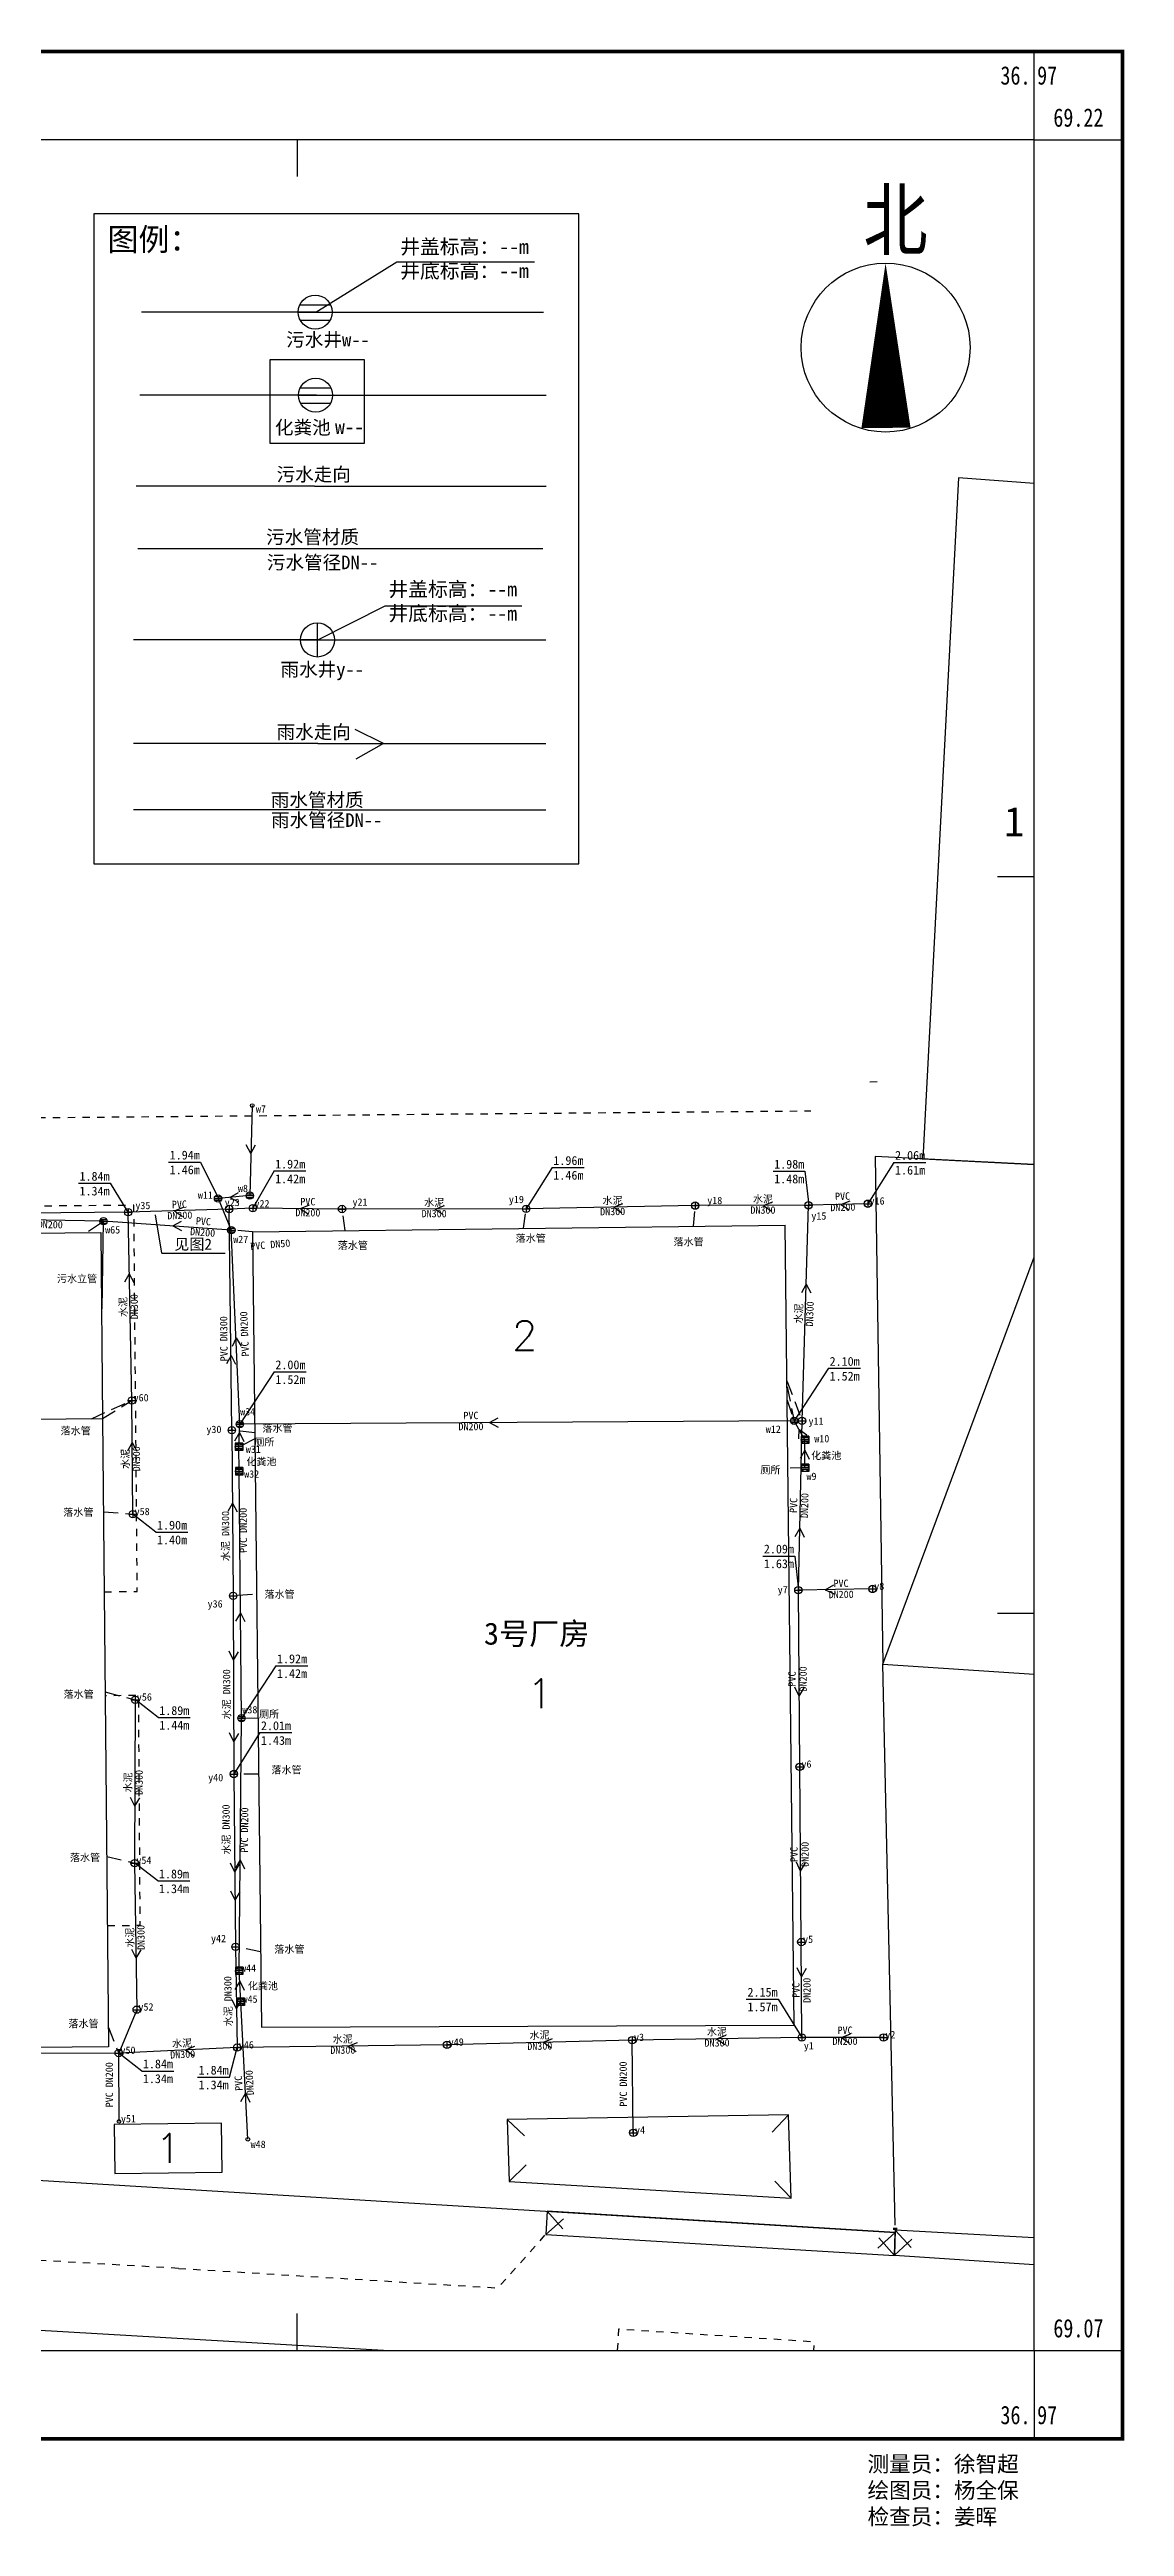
# Model space of a CAD drawing. Extents: x 36763 to 36978, y 69057 to 69240.
# Drawn here: x 36905.2 to 36978.2, y 69060.6 to 69228.7 of the extents above; entities that cross this region are included whole.
import ezdxf
from ezdxf.enums import TextEntityAlignment as Align

# ---------------------------------------------------------------- set-up
doc = ezdxf.new("R2010")
doc.units = 0
doc.header["$LTSCALE"] = 0.5
for name, pattern in [('211002', [0]), ('212002', [0]), ('213002', [0]), ('215002', [0]), ('243012', [0]), ('444022', [2, 1, -1]), ('A50404', [0]), ('B10012', [0]), ('X5', [3, 2, -1])]:
    doc.linetypes.add(name, pattern=pattern)
doc.layers.get('0').update_dxf_attribs({"linetype": 'CONTINUOUS'})
for name, color, linetype in [('TK', 7, 'CONTINUOUS'), ('WS', 1, 'CONTINUOUS'), ('WSZDH', 246, 'CONTINUOUS'), ('WSZJ', 6, 'CONTINUOUS'), ('YS', 5, 'CONTINUOUS'), ('YSZDH', 160, 'CONTINUOUS'), ('YSZJ', 180, 'CONTINUOUS'), ('ZJ', 7, 'CONTINUOUS'), ('底图', 8, 'CONTINUOUS')]:
    doc.layers.add(name, color=color, linetype=linetype)
doc.styles.add('dx', font='txt.shx', dxfattribs={"bigfont": 'dx.shx'})
doc.styles.add('HZ', font='', dxfattribs={"width": 0.8, "bigfont": 'hztxt.shx'})
doc.styles.add('宋体', font='')
doc.styles.get('HZ').set_extended_font_data('SimSun')
doc.styles.get('宋体').set_extended_font_data('SimSun')
doc.linetypes.add('243022', pattern='A,9.4,[169,szch.SHX,S=1,R=0,X=0,Y=0.15],0.6', length=10)

# ---------------------------------------------------------------- blocks, each defined once
blk = doc.blocks.new('雨水井')
for points in [[(-0.5, 0), (0.5, 0)], [(0, 0.5), (0, -0.5)]]:
    blk.add_lwpolyline(points)
blk.add_circle((0, 0), 0.5)
blk = doc.blocks.new('探测点')
blk.add_circle((0, 0), 0.25)
blk = doc.blocks.new('化粪池')
at = {"color": 6, "linetype": 'Continuous', "flags": 128}
for points in [[(0.5, 0.5), (-0.5, 0.5)], [(-0.5, 0.5), (-0.5, -0.5)], [(0.5, 0.5), (0.5, -0.5)], [(0.5, -0.5), (-0.5, -0.5)]]:
    blk.add_lwpolyline(points, dxfattribs=at)
at = {"color": 1, "linetype": 'Continuous', "flags": 128}
for points in [[(0.5, 0), (-0.5, 0)], [(0.43, 0.25), (-0.43, 0.25)], [(0.43, -0.25), (-0.43, -0.25)]]:
    blk.add_lwpolyline(points, dxfattribs=at)
at = {"color": 1, "linetype": 'Continuous'}
blk.add_circle((0, 0), 0.5, dxfattribs=at)
blk = doc.blocks.new('排水井')
for points in [[(-0.5, 0), (0.5, 0)], [(-0.43, 0.25), (0.43, 0.25)], [(-0.43, -0.25), (0.43, -0.25)]]:
    blk.add_lwpolyline(points)
blk.add_circle((0, 0), 0.5)
blk = doc.blocks.new('北方向')
at = {"layer": 'TK', "linetype": 'Continuous', "flags": 128}
blk.add_lwpolyline([(37385.207, 70891.392, 0, 1, 0), (37385.216, 70888.038, 1, 1, 0)], format="xyseb", dxfattribs=at)
at = {"layer": 'TK', "linetype": 'Continuous'}
blk.add_circle((37385.208, 70889.672), 1.72, dxfattribs=at)
at = {"layer": 'TK', "linetype": 'Continuous', "style": 'HZ', "width": 0.8}
blk.add_text('北', height=1.2, dxfattribs=at).set_placement((37384.755, 70891.676, 5.073))
blk = doc.blocks.new('gc053')
for p, q in [((-1, 0), (1, 0)), ((-0.9, 0.43), (0.9, 0.43)), ((-0.88, -0.47), (0.88, -0.47))]:
    blk.add_line(p, q)
blk.add_circle((0, 0), 1)
blk = doc.blocks.new('gc043')
for p, q in [((-1, 0), (1, 0)), ((0, -1), (0, 1))]:
    blk.add_line(p, q)
blk.add_circle((0, 0), 1)
blk = doc.blocks.new('新块1')
at = {"layer": 'YS', "linetype": 'Continuous'}
for q in [(31357.872, 73630.719), (31358.74, 73630.741)]:
    blk.add_line((31358.328, 73629.907, 2.481), q, dxfattribs=at)
blk = doc.blocks.new('A$C2E8B6439')
at = {"layer": 'WS', "linetype": 'Continuous'}
for p, q in [((-17.84, 37.45, 5.1), (-29.67, 37.45)), ((-17.84, 37.45, 5.1), (-2.4, 37.45)), ((-17.8, 31.81, 5.1), (-29.78, 31.81)), ((-17.8, 31.81, 5.1), (-2.2, 31.81)), ((-17.93, 25.64), (-30.02, 25.64)), ((-17.93, 25.64), (-2.22, 25.64)), ((-2.43, 21.39), (-29.91, 21.39))]:
    blk.add_line(p, q, dxfattribs=at)
at = {"layer": 'WSZJ', "linetype": 'Continuous'}
for p, q in [((-17.84, 37.45, 5.1), (-12.35, 40.86)), ((-12.35, 40.86), (-2.99, 40.86))]:
    blk.add_line(p, q, dxfattribs=at)
at = {"layer": 'WSZJ', "linetype": 'Continuous', "flags": 128}
blk.add_lwpolyline([(-20.96, 34.21), (-20.96, 28.56), (-14.54, 28.56), (-14.54, 34.21)], close=True, dxfattribs=at)
at = {"layer": 'YS', "linetype": 'Continuous'}
for p, q in [((-17.69, 15.2), (-30.2, 15.2)), ((-17.69, 15.2), (-2.24, 15.2)), ((-17.69, 8.17), (-30.2, 8.17)), ((-17.69, 8.17), (-2.24, 8.17)), ((-17.69, 3.68), (-30.2, 3.68)), ((-17.69, 3.68), (-2.24, 3.68))]:
    blk.add_line(p, q, dxfattribs=at)
at = {"layer": 'YSZJ', "linetype": 'Continuous'}
for p, q in [((-17.69, 15.2), (-13.13, 17.51, -5.1)), ((-13.13, 17.51, -5.1), (-3.87, 17.51, -5.1))]:
    blk.add_line(p, q, dxfattribs=at)
at = {"layer": 'ZJ', "linetype": 'Continuous', "flags": 128}
blk.add_lwpolyline([(-32.89, 44.12), (-32.89, 0), (0, 0), (0, 44.12)], close=True, dxfattribs=at)
at = {"layer": 'WS', "linetype": 'Continuous', "xscale": 1.154609323813929, "yscale": 1.154609323813929, "zscale": 2.309218647618355}
for p in [(-17.88, 37.45, 5.1), (-17.85, 31.81, 5.1)]:
    blk.add_blockref('gc053', p, dxfattribs=at)
at = {"layer": 'YS', "linetype": 'Continuous', "xscale": 1.154609323813929, "yscale": 1.154609323813929, "zscale": 2.309218647618355}
blk.add_blockref('gc043', (-17.73, 15.2), dxfattribs=at)
at = {"layer": 'YS', "linetype": 'Continuous', "xscale": 2.309218647613307, "yscale": 2.309218647613307, "zscale": 2.309218647618355, "rotation": 90}
blk.add_blockref('新块1', (170014.31, -72405.07, -5.73), dxfattribs=at)
at = {"layer": 'WSZDH', "linetype": 'Continuous', "style": '宋体'}
for s, height, p in [('污水井w--', 0.924, (-17.01, 35.12, 4.26)), ('w--', 0.96, (-15.55, 29.18, 3.89))]:
    blk.add_text(s, height=height, dxfattribs=at).set_placement(p, align=Align.CENTER)
at = {"layer": 'WSZJ', "linetype": 'Continuous', "style": '宋体'}
for s, p in [('化粪池', (-18.72, 29.16, 4.26)), ('污水走向', (-17.98, 25.98)), ('污水管材质', (-18.06, 21.73)), ('污水管径DN--', (-17.38, 20))]:
    blk.add_text(s, height=0.924, dxfattribs=at).set_placement(p, align=Align.CENTER)
at = {"layer": 'WSZJ', "linetype": 'Continuous', "insert": (-7.75, 42.38), "char_height": 0.985, "width": 17.9401, "attachment_point": 2, "style": '宋体'}
blk.add_mtext('井盖标高：--m\\P井底标高：--m', dxfattribs=at)
at = {"layer": 'YSZDH', "linetype": 'Continuous', "style": '宋体'}
blk.add_text('雨水井y--', height=0.924, dxfattribs=at).set_placement((-17.4, 12.74, 5.28), align=Align.CENTER)
at = {"layer": 'YSZJ', "linetype": 'Continuous', "style": '宋体'}
for s, p in [('雨水走向', (-17.98, 8.5)), ('雨水管材质', (-17.74, 3.89)), ('雨水管径DN--', (-17.1, 2.52))]:
    blk.add_text(s, height=0.924, dxfattribs=at).set_placement(p, align=Align.CENTER)
at = {"layer": 'YSZJ', "linetype": 'Continuous', "insert": (-8.55, 19.14, -5.1), "char_height": 0.985, "width": 17.9401, "attachment_point": 2, "style": '宋体'}
blk.add_mtext('井盖标高：--m\\P井底标高：--m', dxfattribs=at)
at = {"layer": 'ZJ', "linetype": 'Continuous', "insert": (-28.82, 43.15), "char_height": 1.539, "width": 7.9668, "attachment_point": 2, "style": '宋体'}
blk.add_mtext('图例：', dxfattribs=at)
blk = doc.blocks.new('A$C76867B84')
at = {"layer": 'WS', "linetype": 'Continuous'}
blk.add_line((0, 0), (-0.59, -0.32), dxfattribs=at)
at = {"layer": 'WS', "linetype": 'Continuous', "flags": 128}
blk.add_lwpolyline([(0, 0), (-0.59, 0.31)], dxfattribs=at)
blk = doc.blocks.new('A$C58234E7C')
at = {"layer": 'YS', "linetype": 'Continuous'}
blk.add_line((0, 0), (0.63, 0.23), dxfattribs=at)
at = {"layer": 'YS', "linetype": 'Continuous', "flags": 128}
blk.add_lwpolyline([(0, 0), (0.54, -0.39)], dxfattribs=at)

msp = doc.modelspace()

# ---------------------------------------------------------------- linework, layer by layer
at = {"layer": 'TK', "linetype": 'Continuous'}
for p, q in [((36972.03, 69222.54), (36972.03, 69228.54)), ((36922.03, 69222.54), (36922.03, 69220.04)), ((36972.03, 69222.54), (36978.03, 69222.54)), ((36972.03, 69172.54), (36969.53, 69172.54)), ((36972.03, 69122.54), (36969.53, 69122.54)), ((36922.03, 69072.54), (36922.03, 69075.04)), ((36972.03, 69072.54), (36978.03, 69072.54)), ((36972.03, 69072.54), (36972.03, 69066.54))]:
    msp.add_line(p, q, dxfattribs=at)
at = {"layer": 'TK', "linetype": 'Continuous', "const_width": 0.25, "flags": 128}
msp.add_lwpolyline([(36766.03, 69066.54), (36978.03, 69066.54), (36978.03, 69228.54), (36766.03, 69228.54)], close=True, dxfattribs=at)
at = {"layer": 'TK', "linetype": 'Continuous', "flags": 128}
msp.add_lwpolyline([(36772.03, 69072.54), (36972.03, 69072.54), (36972.03, 69222.54), (36772.03, 69222.54)], close=True, dxfattribs=at)
at = {"layer": 'WS', "linetype": 'Continuous'}
for points in [[(36918.98, 69157.01), (36918.82, 69150.91)], [(36918.82, 69150.91), (36916.66, 69150.71)], [(36916.66, 69150.71), (36917.56, 69148.56)]]:
    msp.add_lwpolyline(points, dxfattribs=at)
at = {"layer": 'WS'}
for points in [[(36908.89, 69149.16), (36899.78, 69149.32)], [(36907.87, 69148.48), (36908.89, 69149.16)], [(36908.79, 69143.22), (36908.89, 69149.16)], [(36917.56, 69148.56), (36908.89, 69149.16)], [(36918.14, 69135.39), (36917.56, 69148.56)], [(36918.08, 69133.85), (36918.14, 69135.39)], [(36936.95, 69135.51), (36918.14, 69135.39)], [(36955.74, 69135.62), (36936.95, 69135.51)], [(36956.48, 69134.33), (36955.74, 69135.62)], [(36918.09, 69132.19), (36918.08, 69133.85)], [(36956.48, 69132.43), (36956.48, 69134.33)], [(36918.25, 69115.44), (36918.09, 69132.19)], [(36918.1, 69098.29), (36918.25, 69115.44)], [(36918.2, 69096.19), (36918.1, 69098.29)], [(36918.68, 69086.87), (36918.2, 69096.19)]]:
    msp.add_lwpolyline(points, dxfattribs=at)
at = {"layer": 'WS', "linetype": 'X5'}
for points in [[(36919, 69148.45), (36917.56, 69148.56)], [(36955.26, 69137.92), (36955.74, 69135.62)], [(36955.27, 69137.01), (36955.74, 69135.62)], [(36919.16, 69134.4), (36918.08, 69133.85)], [(36956.48, 69132.43), (36955.32, 69132.39)], [(36919.37, 69115.41), (36918.25, 69115.44)]]:
    msp.add_lwpolyline(points, dxfattribs=at)
at = {"layer": 'WSZJ', "linetype": 'Continuous'}
for p, q in [((36913.3, 69153.17), (36915.47, 69153.17)), ((36915.47, 69153.17), (36916.68, 69150.71)), ((36920.47, 69138.95), (36918.14, 69135.39)), ((36920.47, 69138.95), (36922.64, 69138.95)), ((36958.07, 69139.18), (36955.74, 69135.62)), ((36958.07, 69139.18), (36960.24, 69139.18)), ((36920.58, 69119), (36918.25, 69115.44)), ((36920.58, 69119), (36922.75, 69119))]:
    msp.add_line(p, q, dxfattribs=at)
at = {"layer": 'YS'}
for points in [[(36917.42, 69149.99), (36910.56, 69149.77)], [(36919.02, 69150.05), (36917.42, 69149.99)], [(36917.6, 69134.98), (36917.42, 69149.99)], [(36925.07, 69149.99), (36919.02, 69150.05)], [(36937.56, 69150), (36925.07, 69149.99)], [(36949.03, 69150.22), (36937.56, 69150)], [(36956.72, 69150.24), (36949.03, 69150.22)], [(36956.28, 69135.61), (36956.72, 69150.24)], [(36960.74, 69150.35), (36956.72, 69150.24)], [(36910.56, 69149.77), (36887.68, 69149.55)], [(36910.81, 69137), (36910.56, 69149.77)], [(36910.88, 69129.28), (36910.81, 69137)], [(36917.6, 69134.98), (36917.68, 69123.74)], [(36956.03, 69124.13), (36956.28, 69135.61)], [(36917.68, 69123.74), (36917.73, 69111.65)], [(36961.06, 69124.21), (36956.03, 69124.13)], [(36956.12, 69112.14), (36956.03, 69124.13)], [(36911.03, 69116.69), (36911, 69105.61)], [(36917.73, 69111.65), (36917.85, 69099.93)], [(36956.23, 69100.25), (36956.12, 69112.14)], [(36911, 69105.61), (36911.14, 69095.66)], [(36917.85, 69099.93), (36917.95, 69093.09)], [(36956.26, 69093.77), (36956.23, 69100.25)], [(36911.14, 69095.66), (36909.92, 69092.72)], [(36909.92, 69092.72), (36896.28, 69092.66)], [(36917.95, 69093.09), (36909.92, 69092.72)], [(36909.94, 69088.08), (36909.92, 69092.72)], [(36932.19, 69093.28), (36917.95, 69093.09)], [(36944.76, 69093.6), (36932.19, 69093.28)], [(36956.26, 69093.77), (36944.76, 69093.6)], [(36944.83, 69087.31), (36944.76, 69093.6)], [(36961.81, 69093.78), (36956.26, 69093.77)]]:
    msp.add_lwpolyline(points, dxfattribs=at)
at = {"layer": 'YS', "linetype": 'X5'}
for points in [[(36925.29, 69148.53), (36925.07, 69149.99)], [(36937.39, 69148.68), (36937.56, 69150)], [(36948.92, 69148.83), (36949.03, 69150.22)], [(36955.25, 69138.33), (36956.28, 69135.61)], [(36908.07, 69135.76), (36910.81, 69137)], [(36908.83, 69135.77), (36910.81, 69137)], [(36919.15, 69134.81), (36917.6, 69134.98)], [(36908.89, 69129.45), (36910.88, 69129.28)], [(36918.99, 69123.84), (36917.68, 69123.74)], [(36909, 69117.22), (36911.03, 69116.69)], [(36919.41, 69111.65), (36917.73, 69111.65)], [(36909.11, 69106.05), (36911, 69105.61)], [(36919.55, 69099.58), (36917.85, 69099.93)], [(36909.22, 69094.46), (36909.92, 69092.72)]]:
    msp.add_lwpolyline(points, dxfattribs=at)
at = {"layer": 'YSZJ', "linetype": 'Continuous'}
for p, q in [((36907.19, 69151.74, -2.95), (36909.36, 69151.74, -2.95)), ((36910.57, 69149.77, 1.84), (36909.36, 69151.74, -2.95)), ((36920.46, 69152.57), (36919.02, 69150.05, 1.92)), ((36920.46, 69152.57), (36922.62, 69152.57)), ((36939.33, 69152.8), (36937.56, 69150)), ((36939.33, 69152.8), (36941.5, 69152.8)), ((36954.31, 69152.55), (36956.48, 69152.55)), ((36956.48, 69152.55), (36956.73, 69150.25, 1.98)), ((36962.51, 69153.15), (36960.74, 69150.35)), ((36962.51, 69153.15), (36964.68, 69153.15)), ((36912.44, 69128.06, -1.05), (36910.88, 69129.28, 0)), ((36912.44, 69128.06, -1.05), (36914.61, 69128.06, -1.05)), ((36953.61, 69126.44, -1.98), (36955.78, 69126.44, -1.98)), ((36955.78, 69126.44, -1.98), (36956.03, 69124.13)), ((36912.59, 69115.48, 0.84), (36911.03, 69116.7, 1.89)), ((36912.59, 69115.48, 0.84), (36914.76, 69115.48, 0.84)), ((36919.5, 69114.46), (36917.73, 69111.65)), ((36919.5, 69114.46), (36921.67, 69114.46)), ((36912.57, 69104.4, 0.84), (36911.01, 69105.61, 1.89)), ((36912.57, 69104.4, 0.84), (36914.74, 69104.4, 0.84)), ((36952.5, 69096.37, -1.98), (36954.67, 69096.37, -1.98)), ((36954.67, 69096.37, -1.98), (36956.26, 69093.77)), ((36911.48, 69091.5, -1.05), (36909.92, 69092.72)), ((36917.43, 69091.08, 1.84), (36917.95, 69093.09, 1.84)), ((36911.48, 69091.5, -1.05), (36913.65, 69091.5, -1.05)), ((36915.26, 69091.08, 1.84), (36917.43, 69091.08, 1.84))]:
    msp.add_line(p, q, dxfattribs=at)
at = {"layer": 'ZJ', "linetype": 'Continuous'}
for q in [(36912.42, 69149.59), (36917.15, 69147)]:
    msp.add_line((36912.84, 69147), q, dxfattribs=at)
at = {"layer": '底图', "color": 8, "linetype": '243012'}
msp.add_line((36960.88, 69158.63), (36961.38, 69158.64), dxfattribs=at)
at = {"layer": '底图', "color": 8, "linetype": '211002'}
for p, q in [((36919, 69148.45, 15.28), (36955.14, 69148.9, 17.79)), ((36919, 69148.45, 15.28), (36919.61, 69094.48)), ((36955.74, 69094.6, 13.07), (36955.14, 69148.9, 17.79)), ((36919.61, 69094.48), (36955.74, 69094.6, 13.07))]:
    msp.add_line(p, q, dxfattribs=at)
at = {"layer": '底图', "color": 8, "linetype": 'B10012'}
for p, q in [((36961.77, 69119.1), (36972.03, 69146.72)), ((36936.28, 69088.22), (36937.44, 69087.11)), ((36955.36, 69088.52), (36954.26, 69087.36)), ((36936.42, 69084.01), (36937.57, 69085.13)), ((36955.54, 69082.87), (36954.43, 69084.02)), ((36938.89, 69080.41), (36940.09, 69081.47)), ((36938.99, 69081.98), (36940.05, 69080.79)), ((36962.6, 69080.55), (36961.42, 69079.47)), ((36962.56, 69078.99), (36961.48, 69080.17)), ((36962.56, 69079), (36963.74, 69080.08)), ((36962.6, 69080.71), (36963.69, 69079.53))]:
    msp.add_line(p, q, dxfattribs=at)
at = {"layer": '底图', "color": 8, "linetype": '211002', "flags": 128}
msp.add_lwpolyline([(36972.03, 69199.21), (36966.9, 69199.6), (36964.47, 69153.4), (36972.03, 69153)], dxfattribs=at)
at = {"layer": '底图', "color": 8, "linetype": '444022', "flags": 128}
for points in [[(36874.46, 69155.93), (36956.87, 69156.65)], [(36908.94, 69124.02), (36911.18, 69124.04), (36910.95, 69150.24), (36892.13, 69150.07), (36892.14, 69148.28)], [(36909.15, 69101.37), (36911.38, 69101.39), (36911.27, 69116.98), (36909.01, 69116.96)], [(36913.98, 69078.11), (36883.22, 69079.86)], [(36913.98, 69078.11), (36935.64, 69076.78), (36938.89, 69080.41)], [(36943.77, 69072.54), (36943.85, 69074), (36957.1, 69073.14), (36957.06, 69072.54)]]:
    msp.add_lwpolyline(points, dxfattribs=at)
at = {"layer": '底图', "color": 8, "linetype": '212002', "flags": 128}
msp.add_lwpolyline([(36972.03, 69153), (36961.23, 69153.55), (36961.77, 69119.1), (36972.03, 69118.42)], dxfattribs=at)
at = {"layer": '底图', "linetype": 'Continuous', "flags": 128}
msp.add_lwpolyline([(36884.24, 69135.54), (36884.22, 69148.16), (36908.71, 69148.4), (36908.83, 69135.77)], dxfattribs=at)
at = {"layer": '底图', "color": 8, "linetype": '243022', "flags": 128}
for points in [[(36808.32, 69139.12), (36807.42, 69137.16), (36807.91, 69089.96), (36808.73, 69089.91), (36883.62, 69085.35), (36962.6, 69080.55)], [(36962.6, 69081.05), (36961.77, 69119.1)]]:
    msp.add_lwpolyline(points, dxfattribs=at)
at = {"layer": '底图', "color": 8, "linetype": '211002', "flags": 128}
for points in [[(36884.24, 69135.54), (36908.83, 69135.77), (36909.23, 69093.15), (36884.64, 69092.91)], [(36909.61, 69087.88), (36909.65, 69084.54), (36916.94, 69084.63), (36916.9, 69087.97)]]:
    msp.add_lwpolyline(points, close=True, dxfattribs=at)
at = {"layer": '底图', "color": 8, "linetype": '215002', "flags": 128}
for points in [[(36936.28, 69088.22), (36936.42, 69084.01), (36955.54, 69082.87), (36955.36, 69088.52)], [(36938.99, 69081.98), (36938.89, 69080.41), (36962.56, 69078.99), (36962.6, 69080.55)]]:
    msp.add_lwpolyline(points, close=True, dxfattribs=at)
at = {"layer": '底图', "color": 8, "linetype": '243022', "const_width": 0.3, "flags": 128}
msp.add_lwpolyline([(36962.6, 69080.71), (36962.6, 69080.88)], dxfattribs=at)
at = {"layer": '底图', "color": 8, "linetype": '215002', "flags": 128}
msp.add_lwpolyline([(36972.03, 69080.19), (36962.6, 69080.71), (36962.56, 69079), (36972.03, 69078.37)], dxfattribs=at)
at = {"layer": '底图', "color": 8, "linetype": '213002', "flags": 128}
msp.add_lwpolyline([(36886.54, 69072.54), (36886.68, 69074.96), (36928.27, 69072.54)], dxfattribs=at)

# ---------------------------------------------------------------- block references
at = {"layer": 'TK', "linetype": 'Continuous', "xscale": 3.332268755344558, "yscale": 3.332268755417317, "zscale": 3.332268755331116}
msp.add_blockref('北方向', (-87615.61, -167015), dxfattribs=at)
at = {"layer": 'WS', "linetype": 'Continuous'}
msp.add_blockref('A$C2E8B6439', (36941.13, 69173.4), dxfattribs=at)
at = {"layer": 'WS', "xscale": 0.5, "yscale": 0.5, "zscale": 0.5}
for name, p in [('探测点', (36918.98, 69157.01, 12.33)), ('排水井', (36916.66, 69150.71)), ('排水井', (36918.82, 69150.9)), ('排水井', (36908.89, 69149.16, 2.1)), ('排水井', (36917.56, 69148.56, 1.91)), ('排水井', (36918.14, 69135.39, 2)), ('排水井', (36955.74, 69135.62, 2.1)), ('化粪池', (36918.08, 69133.85, 1.95)), ('化粪池', (36956.48, 69134.33, 2.15)), ('化粪池', (36918.09, 69132.19, 1.95)), ('化粪池', (36956.48, 69132.43, 2.16)), ('排水井', (36918.25, 69115.44, 2.02)), ('化粪池', (36918.1, 69098.29, 1.96)), ('化粪池', (36918.2, 69096.19, 1.92)), ('探测点', (36918.68, 69086.87, 2.07))]:
    msp.add_blockref(name, p, dxfattribs=at)
at = {"layer": 'WS', "linetype": 'Continuous'}
for name, p, rotation in [('A$C76867B84', (36918.89, 69153.76), 270.0238981789284), ('A$C58234E7C', (36913.7, 69149.87), 1.347576939701059), ('A$C76867B84', (36917.45, 69150.78), 180.0994037982565), ('A$C58234E7C', (36922.25, 69150.02), 1.347576939701059), ('A$C58234E7C', (36931.39, 69149.99), 1.347576939701059), ('A$C58234E7C', (36943.5, 69150.11), 1.347576939701059), ('A$C58234E7C', (36953.66, 69150.23), 1.347576939701059), ('A$C58234E7C', (36958.92, 69150.3), 1.347576939701059), ('A$C76867B84', (36913.6, 69148.84), 180.0994037982565), ('A$C58234E7C', (36910.64, 69145.6), 277.3239812504692), ('A$C58234E7C', (36956.56, 69144.89), 277.3239812504692), ('A$C58234E7C', (36917.54, 69140.06), 277.3239812504692), ('A$C76867B84', (36917.88, 69141.26), 93.58208511927067), ('A$C76867B84', (36918.12, 69134.82), 87.37174987405562), ('A$C76867B84', (36935.07, 69135.5), 180.0994037982565), ('A$C76867B84', (36956.06, 69135.06), 115.583889307381), ('A$C58234E7C', (36910.83, 69134.15), 277.3239812504692), ('A$C76867B84', (36956.48, 69133.63), 87.37174987405542), ('A$C58234E7C', (36917.64, 69130.04), 277.3239812504692), ('A$C58234E7C', (36956.12, 69128.33), 277.3239812504692), ('A$C58234E7C', (36957.85, 69124.16), 9.8823934691339), ('A$C76867B84', (36918.18, 69122.6), 87.37174987405562), ('A$C58234E7C', (36917.7, 69119.38), 95.2575321756721), ('A$C58234E7C', (36956.08, 69116.93), 95.2575321756721), ('A$C58234E7C', (36917.72, 69113.83), 95.2575321756721), ('A$C58234E7C', (36911.01, 69109.46), 95.2575321756721), ('A$C58234E7C', (36917.8, 69105), 95.25753217567208), ('A$C76867B84', (36918.17, 69105.83), 87.37174987405562), ('A$C58234E7C', (36956.18, 69105.06), 95.25753217567208), ('A$C58234E7C', (36917.82, 69103.09), 95.25753217567208), ('A$C58234E7C', (36911.1, 69099.15), 95.25753217567208), ('A$C58234E7C', (36956.24, 69097.9), 95.25753217567208), ('A$C58234E7C', (36917.91, 69095.73), 95.25753217567208), ('A$C76867B84', (36918.14, 69097.6), 87.37174987405562), ('A$C58234E7C', (36914.45, 69092.93), 1.347576939700868), ('A$C58234E7C', (36925.49, 69093.19), 1.347576939700868), ('A$C58234E7C', (36938.73, 69093.45), 1.347576939700868), ('A$C58234E7C', (36950.49, 69093.68), 1.347576939700868), ('A$C58234E7C', (36958.95, 69093.77), 1.347576939700868), ('A$C76867B84', (36918.52, 69089.99), 87.37174987405562)]:
    msp.add_blockref(name, p, dxfattribs=dict(at, rotation=rotation))
at = {"layer": 'YS', "xscale": 0.5, "yscale": 0.5, "zscale": 0.5}
for name, p in [('雨水井', (36910.56, 69149.77, 1.84)), ('雨水井', (36917.42, 69149.99, 1.88)), ('雨水井', (36919.02, 69150.05, 1.92)), ('雨水井', (36925.07, 69149.99, 1.94)), ('雨水井', (36937.56, 69150, 1.96)), ('雨水井', (36949.03, 69150.22, 1.9)), ('雨水井', (36956.72, 69150.24, 1.98)), ('雨水井', (36960.74, 69150.35, 2.06)), ('雨水井', (36910.81, 69137, 1.86)), ('雨水井', (36917.6, 69134.98, 1.98)), ('雨水井', (36956.28, 69135.61, 2.12)), ('雨水井', (36910.88, 69129.28, 1.9)), ('雨水井', (36917.68, 69123.74, 1.99)), ('雨水井', (36956.03, 69124.13, 2.09)), ('雨水井', (36961.06, 69124.21, 2.15)), ('雨水井', (36911.03, 69116.69, 1.89)), ('雨水井', (36917.73, 69111.65, 2)), ('雨水井', (36956.12, 69112.14, 2.12)), ('雨水井', (36911, 69105.61, 1.89)), ('雨水井', (36917.85, 69099.93, 1.98)), ('雨水井', (36956.23, 69100.25, 2.09)), ('雨水井', (36911.14, 69095.66, 1.85)), ('雨水井', (36909.92, 69092.72, 1.84)), ('雨水井', (36917.95, 69093.09, 1.84)), ('雨水井', (36932.19, 69093.28, 2.05)), ('雨水井', (36944.76, 69093.6, 2.05)), ('雨水井', (36956.26, 69093.77, 2.15)), ('雨水井', (36961.81, 69093.78, 2.13)), ('探测点', (36909.94, 69088.08, 1.93)), ('雨水井', (36944.83, 69087.31, 2.05))]:
    msp.add_blockref(name, p, dxfattribs=at)

# ---------------------------------------------------------------- texts
at = {"layer": 'TK', "linetype": 'Continuous', "style": 'HZ', "width": 0.8}
for p in [(36971.78, 69226.91), (36971.78, 69068.16)]:
    msp.add_text('36.', height=1.25, dxfattribs=at).set_placement(p, align=Align.MIDDLE_RIGHT)
for p in [(36972.23, 69226.91), (36972.23, 69068.16)]:
    msp.add_text('97', height=1.25, dxfattribs=at).set_placement(p, align=Align.MIDDLE_LEFT)
for s, p in [('69.22', (36975.03, 69224.04)), ('69.07', (36975.03, 69074.04))]:
    msp.add_text(s, height=1.25, dxfattribs=at).set_placement(p, align=Align.MIDDLE)
at = {"layer": 'TK', "linetype": 'Continuous', "style": '宋体'}
for s, p in [('测量员：徐智超', (36960.72, 69064.84)), ('绘图员：杨全保', (36960.72, 69063.05)), ('检查员：姜晖', (36960.72, 69061.26))]:
    msp.add_text(s, height=1.075, dxfattribs=at).set_placement(p, align=Align.MIDDLE_LEFT)
at = {"layer": 'WSZDH', "style": 'HZ'}
for s, p in [('w7', (36919.23, 69156.53)), ('w8', (36918.01, 69151.14)), ('w11', (36915.29, 69150.69)), ('w65', (36909, 69148.33)), ('w27', (36917.69, 69147.68)), ('w34', (36918.16, 69135.99)), ('w12', (36953.82, 69134.8)), ('w31', (36918.54, 69133.44)), ('w10', (36957.11, 69134.16)), ('w32', (36918.43, 69131.76)), ('w9', (36956.58, 69131.6)), ('w38', (36918.31, 69115.77)), ('w44', (36918.22, 69098.23)), ('w45', (36918.32, 69096.13)), ('w48', (36918.87, 69086.28))]:
    msp.add_text(s, height=0.5, dxfattribs=at).set_placement(p)
at = {"layer": 'WSZJ', "style": 'HZ'}
for s, rotation, p in [(' PVC DN200', 359.0312, (36904.42, 69148.55)), (' PVC ', 356.0536, (36915.64, 69148.76)), (' PVC DN50', 5.093, (36920.07, 69147.16)), (' PVC DN200', 92.5345, (36918.86, 69141.36)), (' PVC ', 0.3486, (36933.82, 69135.58)), (' PVC DN200', 90.5609, (36918.77, 69128.02)), (' PVC DN200', 89.5055, (36918.85, 69107.68)), (' PVC ', 92.9804, (36918.45, 69090.69))]:
    msp.add_text(s, height=0.5, rotation=rotation, dxfattribs=at).set_placement(p, align=Align.BOTTOM_CENTER)
at = {"layer": 'WSZJ', "linetype": 'Continuous', "style": 'HZ'}
for rotation, p in [(356.0536, (36915.59, 69148.01)), (0.3486, (36933.82, 69134.83)), (92.9804, (36919.2, 69090.73))]:
    msp.add_text('DN200', height=0.5, rotation=rotation, dxfattribs=at).set_placement(p, align=Align.BOTTOM_CENTER)
at = {"layer": 'WSZJ', "linetype": 'Continuous', "style": '宋体'}
for s, p in [('污水立管', (36905.73, 69145.01, 1.24)), ('化粪池', (36918.58, 69132.6, 1.24)), ('厕所', (36919.12, 69133.93, 2.48)), ('化粪池', (36956.9, 69133.01, 1.24)), ('厕所', (36953.45, 69132.04, 2.48)), ('厕所', (36919.44, 69115.47, 2.48)), ('化粪池', (36918.68, 69097.03, 1.24))]:
    msp.add_text(s, height=0.5, dxfattribs=at).set_placement(p)
at = {"layer": 'WSZJ', "linetype": 'Continuous', "char_height": 0.6, "width": 1.4131, "attachment_point": 2, "style": '宋体'}
for s, insert in [('1.94m\\P1.46m', (36914.4, 69153.95)), ('2.10m\\P1.52m', (36959.17, 69139.95)), ('2.00m\\P1.52m', (36921.57, 69139.72)), ('1.92m\\P1.42m', (36921.68, 69119.77))]:
    msp.add_mtext(s, dxfattribs=dict(at, insert=insert))
at = {"layer": 'YSZDH', "style": 'HZ'}
for s, p in [('y35', (36911.05, 69149.98)), ('y23', (36917.11, 69150.19)), ('y22', (36919.13, 69150.1)), ('y21', (36925.78, 69150.21)), ('y19', (36936.39, 69150.39)), ('y18', (36949.85, 69150.32)), ('y16', (36960.86, 69150.29)), ('y15', (36956.91, 69149.27)), ('y60', (36910.93, 69136.94)), ('y30', (36915.87, 69134.79)), ('y11', (36956.72, 69135.35)), ('y58', (36911, 69129.22)), ('y8', (36961.18, 69124.15)), ('y36', (36915.95, 69122.95)), ('y7', (36954.63, 69123.91)), ('y56', (36911.15, 69116.63)), ('y40', (36915.99, 69111.16)), ('y6', (36956.24, 69112.08)), ('y54', (36911.12, 69105.55)), ('y42', (36916.18, 69100.24)), ('y5', (36956.35, 69100.19)), ('y52', (36911.26, 69095.6)), ('y50', (36910.04, 69092.66)), ('y46', (36918.07, 69093.03)), ('y49', (36932.31, 69093.22)), ('y3', (36944.88, 69093.54)), ('y1', (36956.4, 69092.97)), ('y2', (36961.93, 69093.72)), ('y51', (36910.07, 69088.02)), ('y4', (36944.95, 69087.25))]:
    msp.add_text(s, height=0.5, dxfattribs=at).set_placement(p)
at = {"layer": 'YSZJ', "style": 'HZ'}
for s, rotation, p in [(' PVC ', 1.839, (36914.05, 69149.91)), (' PVC ', 359.4792, (36922.75, 69150.09)), (' 水泥 ', 0.0318, (36931.32, 69150.03)), (' 水泥 ', 1.1035, (36943.43, 69150.17)), (' 水泥 ', 0.1858, (36953.63, 69150.27)), (' PVC ', 1.5109, (36959.04, 69150.46)), (' 水泥 ', 91.0858, (36910.62, 69143.35)), (' 水泥 ', 88.2392, (36956.45, 69142.88)), (' PVC DN300', 90.7174, (36917.45, 69141.02)), (' 水泥 ', 90.5267, (36910.77, 69133.04)), (' PVC ', 88.7668, (36956.1, 69129.87)), (' 水泥 DN300', 90.3972, (36917.57, 69127.63)), (' PVC ', 0.865, (36958.93, 69124.19)), (' 水泥 DN300', 90.2224, (36917.64, 69116.89)), (' PVC ', 90.4393, (36956, 69118.1)), (' 水泥 ', 89.8911, (36910.95, 69111.08)), (' 水泥 DN300', 90.5857, (36917.61, 69107.72)), (' PVC ', 90.5157, (36956.13, 69106.2)), (' 水泥 ', 90.7993, (36911.08, 69100.56)), (' 水泥 DN300', 90.8212, (36917.74, 69096.07)), (' PVC ', 90.2825, (36956.26, 69096.98)), (' 水泥 ', 0.8165, (36950.51, 69093.76)), (' PVC ', 0.175, (36959.2, 69093.87)), (' 水泥 ', 2.6605, (36914.24, 69092.98)), (' 水泥 ', 0.7464, (36925.12, 69093.27)), (' 水泥 ', 1.4779, (36938.48, 69093.54)), (' PVC DN200', 90.3087, (36909.68, 69090.4)), (' PVC DN200', 90.5964, (36944.55, 69090.45))]:
    msp.add_text(s, height=0.5, rotation=rotation, dxfattribs=at).set_placement(p, align=Align.BOTTOM_CENTER)
at = {"layer": 'YSZJ', "linetype": 'Continuous', "style": 'HZ'}
for s, rotation, p in [('DN200', 359.4792, (36922.75, 69149.34)), ('DN300', 0.0318, (36931.32, 69149.28)), ('DN300', 1.1035, (36943.44, 69149.42)), ('DN300', 0.1858, (36953.63, 69149.52)), ('DN200', 1.5109, (36959.06, 69149.71)), ('DN200', 1.839, (36914.08, 69149.16)), ('DN300', 91.0858, (36911.37, 69143.37)), ('DN300', 88.2392, (36957.2, 69142.86)), ('DN300', 90.5267, (36911.52, 69133.04)), ('DN200', 88.7668, (36956.85, 69129.86)), ('DN200', 0.865, (36958.94, 69123.44)), ('DN200', 90.4393, (36956.75, 69118.11)), ('DN300', 89.8911, (36911.7, 69111.08)), ('DN200', 90.5157, (36956.88, 69106.21)), ('DN300', 90.7993, (36911.83, 69100.57)), ('DN200', 90.2825, (36957.01, 69096.98)), ('DN300', 2.6605, (36914.28, 69092.23)), ('DN300', 0.7464, (36925.13, 69092.52)), ('DN300', 1.4779, (36938.5, 69092.79)), ('DN300', 0.8165, (36950.52, 69093.01)), ('DN200', 0.175, (36959.2, 69093.12))]:
    msp.add_text(s, height=0.5, rotation=rotation, dxfattribs=at).set_placement(p, align=Align.BOTTOM_CENTER)
at = {"layer": 'YSZJ', "linetype": 'Continuous', "style": '宋体'}
for p in [(36936.85, 69147.76, 1.24), (36924.78, 69147.27, 1.24), (36947.56, 69147.51, 1.24), (36905.98, 69134.69, 1.24), (36919.67, 69134.87, 1.24), (36906.16, 69129.17, 1.24), (36919.81, 69123.6, 1.24), (36906.18, 69116.82, 1.24), (36920.28, 69111.68, 1.24), (36906.61, 69105.73, 1.24), (36920.48, 69099.52, 1.24), (36906.51, 69094.46, 1.24)]:
    msp.add_text('落水管', height=0.5, dxfattribs=at).set_placement(p)
at = {"layer": 'YSZJ', "linetype": 'Continuous', "char_height": 0.6, "width": 1.4131, "attachment_point": 2, "style": '宋体'}
for s, insert in [('1.92m\\P1.42m', (36921.55, 69153.34)), ('1.96m\\P1.46m', (36940.43, 69153.58)), ('1.98m\\P1.48m', (36955.41, 69153.33)), ('2.06m\\P1.61m', (36963.61, 69153.93)), ('1.84m\\P1.34m', (36908.28, 69152.51, -2.95)), ('1.90m\\P1.40m', (36913.54, 69128.84, -1.05)), ('2.09m\\P1.63m', (36954.71, 69127.22, -1.98)), ('1.89m\\P1.44m', (36913.69, 69116.26, 0.84)), ('2.01m\\P1.43m', (36920.59, 69115.23)), ('1.89m\\P1.34m', (36913.67, 69105.17, 0.84)), ('2.15m\\P1.57m', (36953.6, 69097.15, -1.98)), ('1.84m\\P1.34m', (36912.58, 69092.28, -1.05)), ('1.84m\\P1.34m', (36916.36, 69091.86, 1.84))]:
    msp.add_mtext(s, dxfattribs=dict(at, insert=insert))
at = {"layer": 'ZJ', "linetype": 'Continuous', "style": '宋体'}
msp.add_text('见图2', height=0.75, dxfattribs=at).set_placement((36913.69, 69147.23, 1.24))
at = {"layer": '底图', "color": 8, "linetype": 'A50404'}
for s, style, p in [('1', 'HZ', (36970.67, 69176.28)), ('2', 'dx', (36937.46, 69141.41)), ('1', 'dx', (36938.49, 69117.12)), ('1', 'dx', (36913.27, 69086.26))]:
    msp.add_text(s, height=2, dxfattribs=dict(at, style=style)).set_placement(p, align=Align.MIDDLE)
at = {"layer": '底图', "color": 8, "linetype": '211002', "style": 'HZ'}
msp.add_text('3号厂房', height=1.5, dxfattribs=at).set_placement((36934.7, 69120.43))

doc.saveas('drawing.dxf')
